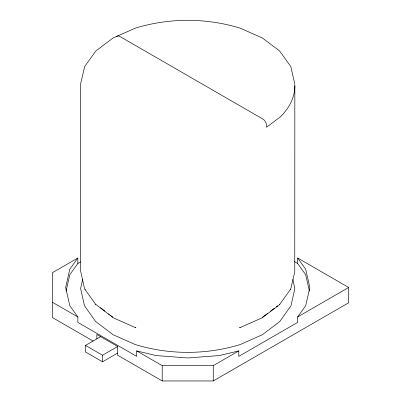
<?xml version="1.0" encoding="UTF-8"?>
<svg xmlns="http://www.w3.org/2000/svg" width="401" height="401" viewBox="0 0 401 401"><rect width="100%" height="100%" fill="white"/><g stroke="black" fill="none" stroke-linecap="round" stroke-linejoin="round"><path stroke-width="0.6" d="M66.055 291.111L69.799 274.69L77.854 263.457L80.556 261.903M82.601 279.427L80.631 288.56L84.456 305.672L95.603 321.462L113.112 334.74L135.232 344.534C169.292 354.97 206.179 354.97 240.239 344.534L262.359 334.74L279.868 321.462L291.016 305.672L294.84 288.56L292.87 279.427M240.149 327.592L239.562 327.828L262.129 317.838L279.417 304.8L290.715 289.061L294.76 271.913L294.84 85.854M77.854 263.457L77.854 257.993L69.799 269.221L65.639 287.467L69.799 305.712L77.854 316.945L77.854 322.409L136.681 356.374L136.681 350.91L156.134 355.562L187.738 357.963L219.337 355.562L238.79 350.91L238.79 356.374L297.617 322.409L297.617 316.945L305.677 305.712L309.838 287.467L305.677 269.221L297.617 257.993L297.617 263.457L305.677 274.69L309.422 291.111M276.464 306.95L277.171 305.963M290.269 289.748L290.509 289.417M279.662 304.529L279.878 304.229M276.926 306.379L277.502 305.923M262.525 317.191L268.018 313.056M270.515 311.181L274.505 308.174M77.854 257.993L52.331 272.73L52.331 317.512L93.102 341.05M117.683 353.055L102.536 361.802L85.493 351.963L85.493 345.406L100.641 336.66M85.493 345.406L102.536 355.241L117.683 346.499L117.683 355.241L162.21 380.95L213.262 380.95L348.669 302.775L348.669 287.467L297.617 257.993M136.681 350.91L162.21 365.647L213.262 365.647L238.79 350.91M297.617 316.945L348.669 287.467M135.322 327.592L135.909 327.828L113.348 317.838L95.593 304.229M294.379 261.587L297.617 263.457M52.331 302.209L77.854 316.945M117.683 346.499L96.857 334.474L96.857 338.845M100.471 307.803L104.962 311.181M108.455 313.808L109.453 314.559M110.45 315.311L112.947 317.191M294.84 84.145L290.795 66.531L279.532 50.887L262.359 37.97L240.239 28.17C206.179 17.734 169.292 17.734 135.232 28.17L113.112 37.97L95.939 50.887L84.676 66.531L80.676 83.573L80.631 271.071L84.456 288.304L85.202 289.748M84.962 289.417L95.809 304.529M213.262 365.647L213.262 380.95M162.21 365.647L162.21 380.95M102.536 355.241L102.536 361.802M116.536 36.742A5.353 3.093 60 0 1 119.819 36.451L262.775 118.987A5.353 3.093 60 0 1 266.56 125.543L266.56 127.252L280.489 116.771A107.102 61.834 0 0 0 294.82 84.666"/></g></svg>
